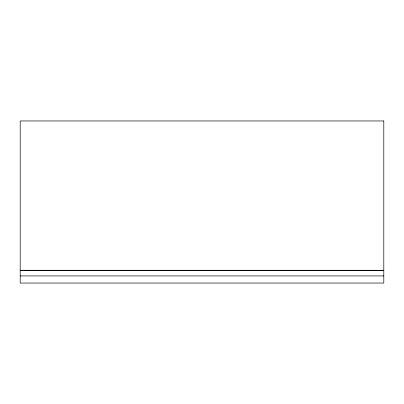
<?xml version="1.0" encoding="UTF-8"?>
<svg xmlns="http://www.w3.org/2000/svg" width="404" height="404" viewBox="0 0 404 404"><rect width="100%" height="100%" fill="white"/><g stroke="black" fill="none" stroke-linecap="round" stroke-linejoin="round"><path stroke-width="0.61" d="M20.2 270.266L383.8 270.266M20.2 270.63L383.8 270.63M20.2 275.927L383.8 275.927M383.8 120.958L20.2 120.958L20.2 283.042L383.8 283.042L383.8 120.958"/></g></svg>
